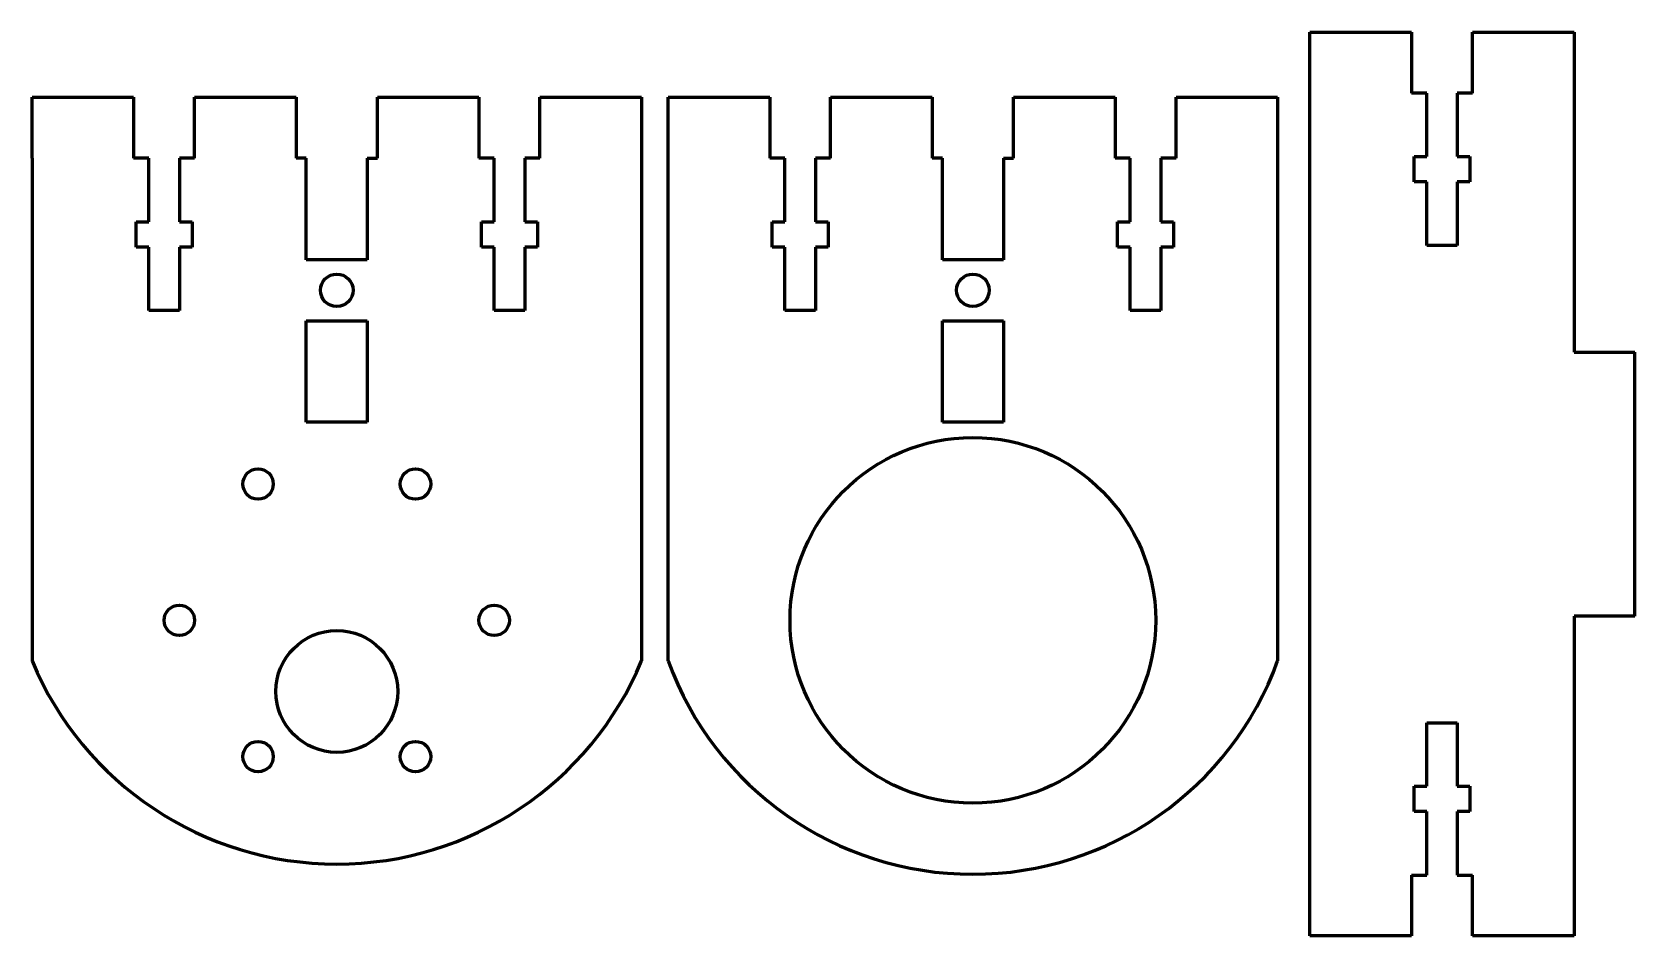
# Model space of a CAD drawing. Header units: millimetres. Extents: x -30 to 128, y -27 to 62.
import ezdxf

# ---------------------------------------------------------------- set-up
doc = ezdxf.new("R2010")
doc.units = ezdxf.units.MM
doc.linetypes.add('K5LT_BASIC', pattern=[0])

msp = doc.modelspace()

# ---------------------------------------------------------------- linework, layer by layer
at = {"color": 5, "linetype": 'K5LT_BASIC', "lineweight": 60, "true_color": 0x0000ff}
for p, q in [((95.8, 55.92), (95.8, 61.92)), ((95.8, 61.92), (105.8, 61.92)), ((105.8, 61.92), (105.8, 55.92)), ((111.8, 61.92), (121.8, 61.92)), ((111.8, 55.92), (111.8, 61.92)), ((121.8, 61.92), (121.8, 55.92)), ((-30, 49.5), (-30, 55.5)), ((-30, 55.5), (-20, 55.5)), ((-20, 55.5), (-20, 49.5)), ((-14, 55.5), (-4, 55.5)), ((-14, 49.5), (-14, 55.5)), ((-4, 55.5), (-4, 49.5)), ((4, 49.5), (4, 55.5)), ((4, 55.5), (14, 55.5)), ((14, 55.5), (14, 49.5)), ((20, 55.5), (30, 55.5)), ((20, 49.5), (20, 55.5)), ((30, 55.5), (30, 49.5)), ((32.62, 55.5), (42.62, 55.5)), ((32.62, 0), (32.62, 55.5)), ((42.62, 55.5), (42.62, 49.5)), ((48.62, 55.5), (58.62, 55.5)), ((48.62, 49.5), (48.62, 55.5)), ((58.62, 55.5), (58.62, 49.5)), ((66.62, 49.5), (66.62, 55.5)), ((66.62, 55.5), (76.62, 55.5)), ((76.62, 55.5), (76.62, 49.5)), ((82.62, 55.5), (92.62, 55.5)), ((82.62, 49.5), (82.62, 55.5)), ((92.62, 55.5), (92.62, 49.5)), ((95.8, -21.08), (95.8, 55.92)), ((107.3, 55.92), (105.8, 55.92)), ((107.3, 49.67), (107.3, 55.92)), ((111.8, 55.92), (110.3, 55.92)), ((110.3, 55.92), (110.3, 49.67)), ((121.8, 55.92), (121.8, 30.42)), ((-30, 49.5), (-30, 0)), ((-18.5, 49.5), (-20, 49.5)), ((-18.5, 43.25), (-18.5, 49.5)), ((-14, 49.5), (-15.5, 49.5)), ((-15.5, 49.5), (-15.5, 43.25)), ((-3, 49.5), (-4, 49.5)), ((-3, 39.5), (-3, 49.5)), ((3, 49.5), (3, 39.5)), ((3, 49.5), (4, 49.5)), ((15.5, 49.5), (14, 49.5)), ((15.5, 43.25), (15.5, 49.5)), ((20, 49.5), (18.5, 49.5)), ((18.5, 49.5), (18.5, 43.25)), ((30, 49.5), (30, 0)), ((44.12, 49.5), (42.62, 49.5)), ((44.12, 43.25), (44.12, 49.5)), ((48.62, 49.5), (47.12, 49.5)), ((47.12, 49.5), (47.12, 43.25)), ((59.62, 49.5), (58.62, 49.5)), ((59.62, 39.5), (59.62, 49.5)), ((65.62, 49.5), (65.62, 39.5)), ((65.62, 49.5), (66.62, 49.5)), ((78.12, 49.5), (76.62, 49.5)), ((78.12, 43.25), (78.12, 49.5)), ((82.62, 49.5), (81.12, 49.5)), ((81.12, 49.5), (81.12, 43.25)), ((92.62, 49.5), (92.62, 0)), ((106.05, 49.67), (107.3, 49.67)), ((106.05, 47.17), (106.05, 49.67)), ((110.3, 49.67), (111.55, 49.67)), ((111.55, 49.67), (111.55, 47.17)), ((107.3, 47.17), (106.05, 47.17)), ((107.3, 40.92), (107.3, 47.17)), ((111.55, 47.17), (110.3, 47.17)), ((110.3, 47.17), (110.3, 40.92)), ((-19.75, 43.25), (-18.5, 43.25)), ((-19.75, 40.75), (-19.75, 43.25)), ((-15.5, 43.25), (-14.25, 43.25)), ((-14.25, 43.25), (-14.25, 40.75)), ((14.25, 43.25), (15.5, 43.25)), ((14.25, 40.75), (14.25, 43.25)), ((18.5, 43.25), (19.75, 43.25)), ((19.75, 43.25), (19.75, 40.75)), ((42.87, 43.25), (44.12, 43.25)), ((42.87, 40.75), (42.87, 43.25)), ((47.12, 43.25), (48.37, 43.25)), ((48.37, 43.25), (48.37, 40.75)), ((76.87, 43.25), (78.12, 43.25)), ((76.87, 40.75), (76.87, 43.25)), ((81.12, 43.25), (82.37, 43.25)), ((82.37, 43.25), (82.37, 40.75)), ((-18.5, 40.75), (-19.75, 40.75)), ((-18.5, 34.5), (-18.5, 40.75)), ((-14.25, 40.75), (-15.5, 40.75)), ((-15.5, 40.75), (-15.5, 34.5)), ((3, 39.5), (-3, 39.5)), ((15.5, 40.75), (14.25, 40.75)), ((15.5, 34.5), (15.5, 40.75)), ((19.75, 40.75), (18.5, 40.75)), ((18.5, 40.75), (18.5, 34.5)), ((44.12, 40.75), (42.87, 40.75)), ((44.12, 34.5), (44.12, 40.75)), ((48.37, 40.75), (47.12, 40.75)), ((47.12, 40.75), (47.12, 34.5)), ((65.62, 39.5), (59.62, 39.5)), ((78.12, 40.75), (76.87, 40.75)), ((78.12, 34.5), (78.12, 40.75)), ((82.37, 40.75), (81.12, 40.75)), ((81.12, 40.75), (81.12, 34.5)), ((110.3, 40.92), (107.3, 40.92)), ((-15.5, 34.5), (-18.5, 34.5)), ((-3, 23.5), (-3, 33.5)), ((-3, 33.5), (3, 33.5)), ((3, 33.5), (3, 23.5)), ((18.5, 34.5), (15.5, 34.5)), ((47.12, 34.5), (44.12, 34.5)), ((59.62, 23.5), (59.62, 33.5)), ((59.62, 33.5), (65.62, 33.5)), ((65.62, 33.5), (65.62, 23.5)), ((81.12, 34.5), (78.12, 34.5)), ((121.8, 30.42), (127.8, 30.42)), ((127.8, 4.42), (127.8, 30.42)), ((3, 23.5), (-3, 23.5)), ((65.62, 23.5), (59.62, 23.5)), ((127.8, 4.42), (121.8, 4.42)), ((121.8, 4.42), (121.8, -21.08)), ((107.3, -6.08), (110.3, -6.08)), ((107.3, -12.33), (107.3, -6.08)), ((110.3, -6.08), (110.3, -12.33)), ((106.05, -14.83), (106.05, -12.33)), ((106.05, -12.33), (107.3, -12.33)), ((110.3, -12.33), (111.55, -12.33)), ((111.55, -12.33), (111.55, -14.83)), ((107.3, -14.83), (106.05, -14.83)), ((107.3, -21.08), (107.3, -14.83)), ((111.55, -14.83), (110.3, -14.83)), ((110.3, -14.83), (110.3, -21.08)), ((95.8, -27.08), (95.8, -21.08)), ((105.8, -21.08), (107.3, -21.08)), ((105.8, -21.08), (105.8, -27.08)), ((110.3, -21.08), (111.8, -21.08)), ((111.8, -27.08), (111.8, -21.08)), ((121.8, -21.08), (121.8, -27.08)), ((105.8, -27.08), (95.8, -27.08)), ((121.8, -27.08), (111.8, -27.08))]:
    msp.add_line(p, q, dxfattribs=at)
for centre, radius in [((0, 36.5), 1.6), ((62.62, 36.5), 1.6), ((62.62, 4), 18), ((-7.75, 17.42), 1.5), ((7.75, 17.42), 1.5), ((-15.5, 4), 1.5), ((15.5, 4), 1.5), ((0, -3), 6), ((-7.75, -9.42), 1.5), ((7.75, -9.42), 1.5)]:
    msp.add_circle(centre, radius, dxfattribs=at)
for centre, radius, start, end in [((0, 12.5), 32.5, 202.6199, 337.3801), ((62.62, 10.93), 31.93, 200.016, 339.984)]:
    msp.add_arc(centre, radius, start, end, dxfattribs=at)

doc.saveas('drawing.dxf')
